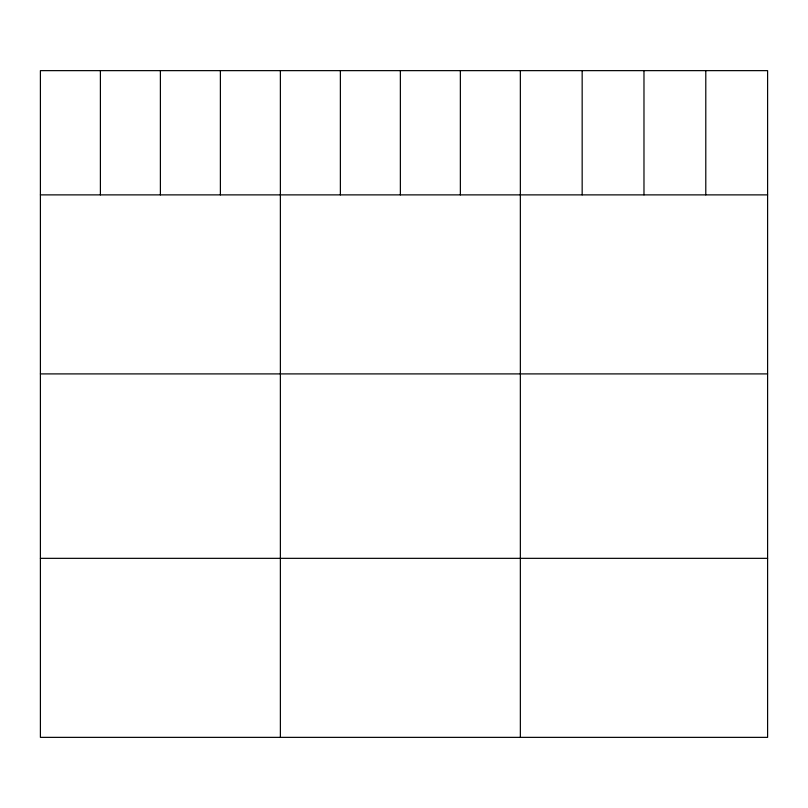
<?xml version="1.0" encoding="UTF-8"?>
<svg xmlns="http://www.w3.org/2000/svg" width="808" height="808" viewBox="0 0 808 808"><rect width="100%" height="100%" fill="white"/><g stroke="black" fill="none" stroke-linecap="round" stroke-linejoin="round"><path stroke-width="1.21" d="M767.6 194.879L767.6 737.361L40.4 737.361L40.4 70.639L767.6 70.639L767.6 194.879L40.4 194.879M40.4 373.902L767.6 373.902M40.4 558.338L767.6 558.338M705.788 70.639L705.788 194.879M643.976 70.639L643.976 194.879M582.164 70.639L582.164 194.879M520.352 70.639L520.352 737.361M460.358 70.639L460.358 194.879M400.364 70.639L400.364 194.879M340.37 70.639L340.37 194.879M280.376 70.639L280.376 737.361M220.382 70.639L220.382 194.879M160.388 70.639L160.388 194.879M100.394 70.639L100.394 194.879"/></g></svg>
